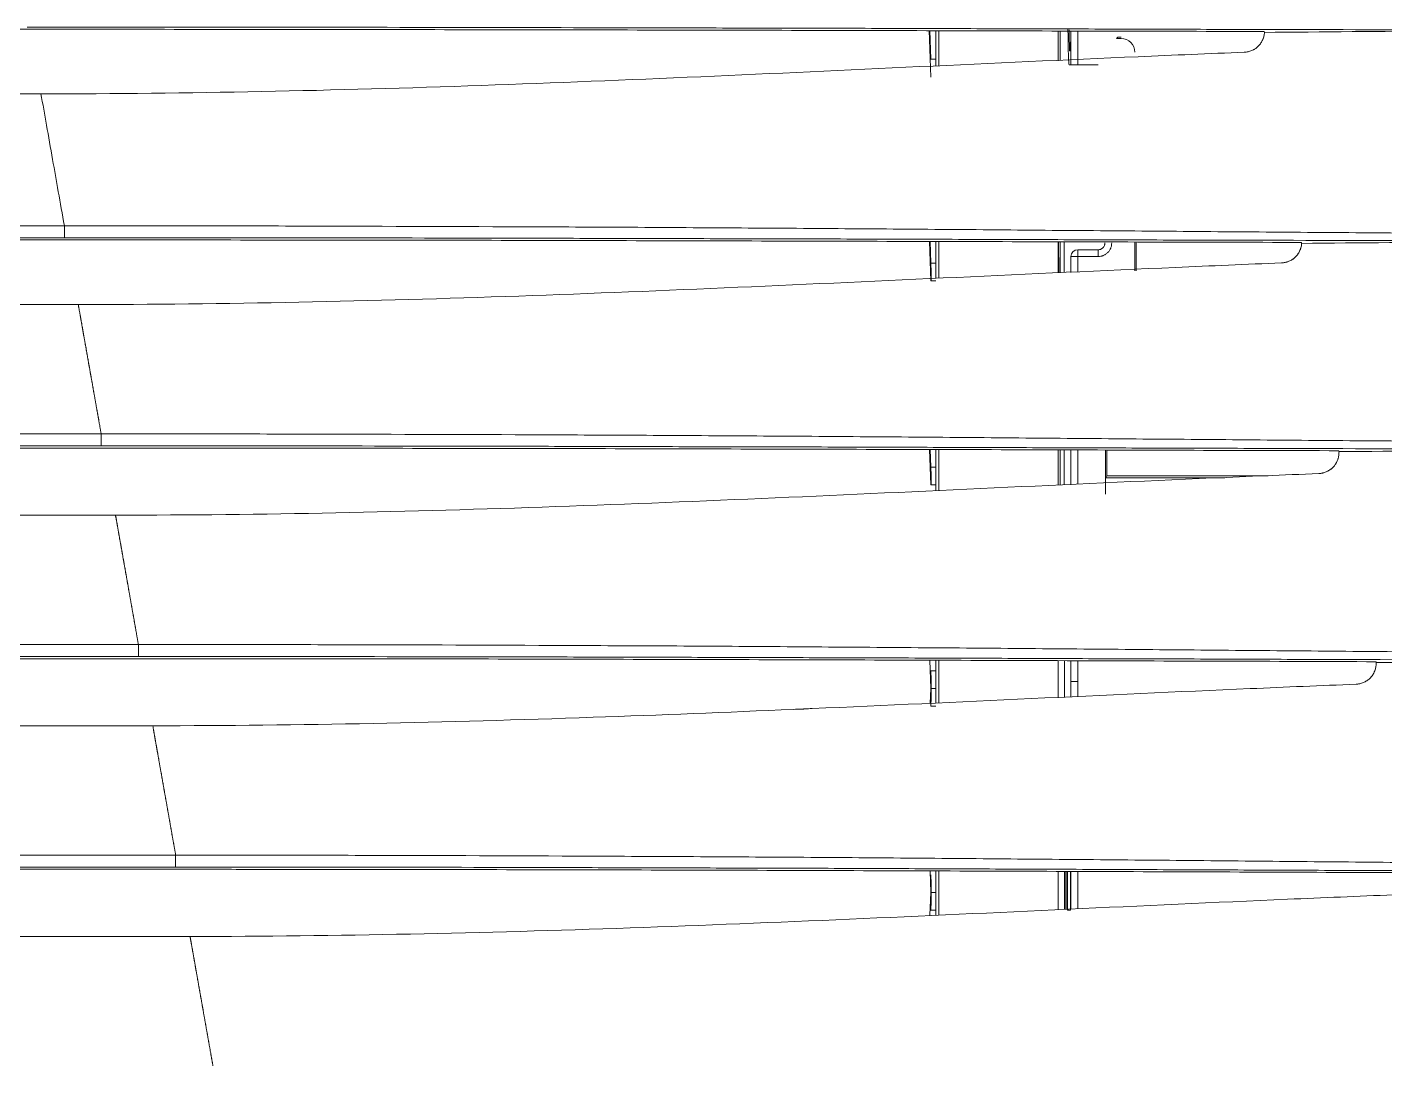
# Model space of a CAD drawing. Header units: millimetres. Extents: x 70151 to 230897, y 35202 to 113211.
# Drawn here: x 173148.8 to 173249.1, y 76338.5 to 76415.3 of the extents above; entities that cross this region are included whole.
import ezdxf

# ---------------------------------------------------------------- set-up
doc = ezdxf.new("R2010")
doc.units = ezdxf.units.MM
doc.header["$LTSCALE"] = 50
doc.layers.add('2-con', color=2, linetype='Continuous')
doc.layers.add('mark-B', color=2, linetype='Continuous', lineweight=20)

# ---------------------------------------------------------------- blocks, each defined once
blk = doc.blocks.new('무풍1way 일반')
at = {"layer": 'mark-B'}
for p, q in [((-366.45, -130.38), (-234.95, -130.38)), ((-432.03, -132.41), (-432.03, -135.18)), ((-432.03, -132.41), (-432.03, -135.18)), ((-431.52, -135.18), (-431.52, -132.39)), ((-431.52, -135.18), (-431.52, -132.39)), ((-431.27, -132.31), (-431.49, -132.31)), ((-431.49, -132.31), (-431.49, -135.18)), ((-431.27, -132.31), (-431.49, -132.31)), ((-431.49, -132.31), (-431.49, -135.18)), ((-431.27, -135.18), (-431.27, -132.31)), ((-431.27, -135.18), (-431.27, -132.31)), ((-431.25, -132.38), (-431.25, -135.18)), ((-431.25, -132.38), (-431.25, -135.18)), ((-431.16, -135.19), (-431.16, -132.37)), ((-431.16, -135.19), (-431.16, -132.37)), ((-431.05, -135.19), (-431.05, -132.37)), ((-431.05, -135.19), (-431.05, -132.37)), ((-430.59, -132.35), (-430.59, -135.19)), ((-421.77, -135.22), (-421.77, -131.97)), ((-421.55, -135.22), (-421.55, -131.96)), ((-421.55, -132.33), (-421.18, -132.33)), ((-421.17, -133.63), (-421.11, -131.94)), ((-421.55, -133.63), (-421.19, -133.63)), ((-421.12, -135.22), (-421.17, -133.63)), ((-235.05, -135.34), (-365.57, -135.34)), ((-365.38, -135.5), (365.38, -135.5)), ((365.38, -136.39), (-365.38, -136.39)), ((-363.69, -145.95), (-234.95, -145.95)), ((-421.55, -147.39), (-421.18, -147.39)), ((-432.03, -149.22), (-432.03, -148.1)), ((-432.03, -149.22), (-432.03, -148.1)), ((-431.52, -148.07), (-431.52, -149.22)), ((-431.52, -148.07), (-431.52, -149.22)), ((-431.05, -150.76), (-431.05, -148.05)), ((-431.05, -150.76), (-431.05, -148.05)), ((-430.59, -148.03), (-430.59, -150.76)), ((-421.77, -150.79), (-421.77, -147.64)), ((-421.55, -150.79), (-421.55, -147.63)), ((-421.17, -148.7), (-421.13, -147.61)), ((-431.52, -149.22), (-432.03, -149.22)), ((-432.03, -149.22), (-432.03, -150.75)), ((-431.52, -149.22), (-432.03, -149.22)), ((-432.03, -149.22), (-432.03, -150.75)), ((-431.52, -150.76), (-431.52, -149.22)), ((-431.52, -150.76), (-431.52, -149.22)), ((-421.55, -148.7), (-421.19, -148.7)), ((-421.1, -150.79), (-421.17, -148.7)), ((-421.55, -150), (-421.18, -150)), ((-235.05, -150.9), (-362.82, -150.9)), ((-362.63, -151.07), (362.63, -151.07)), ((362.63, -151.95), (-362.63, -151.95)), ((-360.94, -161.51), (-234.95, -161.51)), ((-434.09, -166.32), (-434.09, -163.07)), ((-434.09, -166.32), (-434.09, -163.07)), ((-421.77, -166.35), (-421.77, -163.33)), ((-421.55, -166.36), (-421.55, -163.32)), ((-434.18, -164.42), (-446.11, -164.42)), ((-434.18, -164.42), (-446.11, -164.42)), ((-437.57, -164.27), (-442.9, -164.27)), ((-437.57, -164.27), (-442.9, -164.27)), ((-434.11, -164.27), (-437.57, -164.27)), ((-434.11, -164.27), (-437.57, -164.27)), ((-434.18, -164.42), (-434.11, -164.27)), ((-434.18, -164.42), (-434.11, -164.27)), ((-434.18, -164.42), (-434.18, -166.32)), ((-434.18, -164.42), (-434.18, -166.32)), ((-432.03, -163.79), (-432.03, -166.33)), ((-432.03, -163.79), (-432.03, -166.33)), ((-431.52, -166.33), (-431.52, -163.76)), ((-431.52, -166.33), (-431.52, -163.76)), ((-431.02, -163.74), (-431.02, -166.33)), ((-431.02, -163.74), (-431.02, -166.33)), ((-430.74, -163.73), (-430.74, -166.33)), ((-430.74, -163.73), (-430.74, -166.33)), ((-430.59, -163.72), (-430.59, -166.33)), ((-421.55, -163.76), (-421.19, -163.76)), ((-421.09, -166.36), (-421.17, -163.76)), ((-421.55, -165.06), (-421.18, -165.06)), ((-421.14, -166.36), (-421.18, -165.06)), ((-235.05, -166.47), (-360.07, -166.47)), ((-359.88, -166.63), (359.88, -166.63)), ((359.88, -167.52), (-359.88, -167.52)), ((-358.19, -177.07), (-234.95, -177.07)), ((-432.03, -179.47), (-432.03, -180.62)), ((-432.03, -179.47), (-432.03, -180.62)), ((-431.52, -180.62), (-431.52, -179.45)), ((-431.52, -180.62), (-431.52, -179.45)), ((-431.02, -179.43), (-431.02, -181.71)), ((-431.02, -179.43), (-431.02, -181.71)), ((-430.74, -179.41), (-430.74, -181.71)), ((-430.74, -179.41), (-430.74, -181.71)), ((-430.6, -181.71), (-430.64, -179.41)), ((-430.6, -181.71), (-430.64, -179.41)), ((-430.59, -179.41), (-430.59, -181.71)), ((-421.77, -181.73), (-421.77, -179.01)), ((-421.55, -178.82), (-421.19, -178.82)), ((-421.55, -181.73), (-421.55, -179)), ((-421.08, -181.73), (-421.17, -178.82)), ((-436.34, -179.56), (-436.34, -181.69)), ((-436.34, -179.56), (-436.34, -181.69)), ((-436.25, -179.56), (-436.25, -181.69)), ((-436.25, -179.56), (-436.25, -181.69)), ((-421.55, -180.12), (-421.18, -180.12)), ((-421.13, -181.73), (-421.18, -180.12)), ((-432.03, -180.62), (-433.54, -180.62)), ((-432.03, -180.62), (-433.54, -180.62)), ((-433.54, -181.11), (-432.03, -181.11)), ((-433.54, -181.11), (-432.03, -181.11)), ((-431.52, -180.62), (-432.03, -180.62)), ((-431.52, -180.62), (-432.03, -180.62)), ((-235.05, -181.84), (-357.34, -181.84)), ((-357.16, -182.01), (357.16, -182.01)), ((357.16, -182.89), (-357.16, -182.89)), ((-355.43, -192.64), (-234.95, -192.64)), ((-421.06, -197.31), (-421.17, -193.88)), ((-433.54, -194.78), (-432.03, -194.78)), ((-433.54, -194.78), (-432.03, -194.78)), ((-431.52, -194.78), (-432.03, -194.78)), ((-432.03, -194.78), (-432.03, -197.28)), ((-431.52, -194.78), (-432.03, -194.78)), ((-432.03, -194.78), (-432.03, -197.28)), ((-431.52, -194.78), (-431.39, -194.78)), ((-431.52, -197.28), (-431.52, -194.78)), ((-431.52, -194.78), (-431.39, -194.78)), ((-431.52, -196.89), (-431.52, -194.78)), ((-430.74, -195.1), (-430.74, -197.28)), ((-430.74, -195.1), (-430.74, -197.28)), ((-430.59, -195.09), (-430.59, -197.28)), ((-421.77, -197.3), (-421.77, -194.7)), ((-421.55, -197.31), (-421.55, -194.69)), ((-421.55, -195.19), (-421.18, -195.19)), ((-421.11, -197.31), (-421.18, -195.19)), ((-431.44, -195.81), (-431.48, -195.81)), ((-431.44, -195.81), (-431.48, -195.81)), ((-434.9, -196.73), (-435.24, -196.73)), ((-434.9, -196.73), (-435.24, -196.73)), ((-435.24, -196.83), (-434.99, -196.83)), ((-435.24, -196.83), (-434.99, -196.83)), ((-434.99, -196.83), (-434.9, -196.73)), ((-434.99, -196.83), (-434.9, -196.73)), ((-235.05, -197.41), (-354.59, -197.41))]:
    blk.add_line(p, q, dxfattribs=at)
for centre, major_axis, ratio, start_param, end_param in [((-421.17, -133.63), (0, -1.51), 0.017455, 3.665191, 4.712389), ((-421.17, -133.63), (0, -1.51), 0.017455, 4.712389, 5.759587), ((-421.17, -148.7), (0, -1.51), 0.017455, 3.665191, 4.712389), ((-421.17, -148.7), (0, -1.51), 0.017455, 4.712389, 5.759587), ((-421.17, -163.76), (0, -1.51), 0.017455, 4.712389, 5.759587), ((-421.17, -178.82), (0, -1.51), 0.017455, 4.712389, 5.759587), ((-433.54, -180.62), (0, -0.502), 0.000394, 4.712389, 6.153043), ((-433.54, -180.62), (0, -0.502), 0.000394, 4.712389, 6.153043), ((-432.03, -180.62), (-0.498, -0.066), 0.991395, 1.439291, 3.007874), ((-432.03, -180.62), (0, -0.502), 0.000394, 4.712389, 6.153043), ((-432.03, -180.62), (-0.498, -0.066), 0.991395, 1.439291, 3.007874), ((-432.03, -180.62), (0, -0.502), 0.000394, 4.712389, 6.153043), ((-431.39, -200.12), (0, -5.33), 0.017455, 2.094397, 3.141593), ((-431.39, -200.12), (0, -5.33), 0.017455, 2.094397, 3.141593), ((-431.94, -195.81), (0, 0.502), 0.999848, 4.513439, 4.712389), ((-431.94, -195.81), (0, 0.502), 0.999848, 4.512039, 4.712389)]:
    blk.add_ellipse(centre, major_axis=major_axis, ratio=ratio, start_param=start_param, end_param=end_param, dxfattribs=at)
for points, knots in [([(-368.14, -120.82), (-368.13, -120.85), (-368.12, -120.92), (-368.1, -121.01), (-368.09, -121.1), (-368.07, -121.19), (-368.06, -121.28), (-368.04, -121.37), (-368.02, -121.46), (-368.01, -121.55), (-367.99, -121.64), (-367.98, -121.73), (-367.96, -121.82), (-367.94, -121.91), (-367.93, -122), (-367.91, -122.09), (-367.9, -122.18), (-367.88, -122.27), (-367.86, -122.36), (-367.85, -122.45), (-367.83, -122.54), (-367.82, -122.62), (-367.8, -122.71), (-367.79, -122.8), (-367.77, -122.89), (-367.76, -122.97), (-367.74, -123.06), (-367.73, -123.15), (-367.71, -123.24), (-367.69, -123.32), (-367.68, -123.41), (-367.66, -123.49), (-367.65, -123.58), (-367.63, -123.67), (-367.62, -123.75), (-367.6, -123.84), (-367.59, -123.92), (-367.57, -124.01), (-367.56, -124.09), (-367.54, -124.18), (-367.53, -124.26), (-367.51, -124.35), (-367.5, -124.43), (-367.48, -124.51), (-367.47, -124.6), (-367.45, -124.68), (-367.44, -124.76), (-367.42, -124.85), (-367.41, -124.93), (-367.4, -125.01), (-367.38, -125.1), (-367.37, -125.18), (-367.35, -125.26), (-367.34, -125.34), (-367.32, -125.42), (-367.31, -125.5), (-367.29, -125.59), (-367.28, -125.67), (-367.27, -125.75), (-367.25, -125.83), (-367.24, -125.91), (-367.22, -125.99), (-367.21, -126.07), (-367.19, -126.15), (-367.18, -126.23), (-367.17, -126.31), (-367.15, -126.39), (-367.14, -126.47), (-367.12, -126.55), (-367.11, -126.62), (-367.1, -126.7), (-367.08, -126.78), (-367.07, -126.86), (-367.05, -126.94), (-367.04, -127.02), (-367.03, -127.09), (-367.01, -127.17), (-367, -127.25), (-366.99, -127.32), (-366.97, -127.4), (-366.96, -127.48), (-366.95, -127.55), (-366.93, -127.63), (-366.92, -127.71), (-366.91, -127.78), (-366.89, -127.86), (-366.88, -127.93), (-366.87, -128.01), (-366.85, -128.08), (-366.84, -128.16), (-366.83, -128.23), (-366.81, -128.31), (-366.8, -128.38), (-366.79, -128.46), (-366.77, -128.53), (-366.76, -128.6), (-366.75, -128.68), (-366.73, -128.75), (-366.72, -128.82), (-366.71, -128.9), (-366.7, -128.97), (-366.68, -129.04), (-366.67, -129.11), (-366.66, -129.19), (-366.64, -129.26), (-366.63, -129.33), (-366.62, -129.4), (-366.61, -129.47), (-366.59, -129.54), (-366.58, -129.61), (-366.57, -129.69), (-366.56, -129.76), (-366.54, -129.83), (-366.53, -129.9), (-366.52, -129.97), (-366.51, -130.04), (-366.49, -130.11), (-366.48, -130.17), (-366.47, -130.24), (-366.46, -130.31), (-366.45, -130.36), (-366.45, -130.38)], [0, 0, 0, 0, 0.008436, 0.01687, 0.025302, 0.033734, 0.042163, 0.050592, 0.059019, 0.067445, 0.075869, 0.084292, 0.092714, 0.101135, 0.109554, 0.117972, 0.126389, 0.134805, 0.14322, 0.151634, 0.160046, 0.168458, 0.176868, 0.185278, 0.193686, 0.202094, 0.2105, 0.218906, 0.227311, 0.235715, 0.244118, 0.252521, 0.260922, 0.269323, 0.277723, 0.286122, 0.294521, 0.302919, 0.311316, 0.319713, 0.328109, 0.336505, 0.3449, 0.353294, 0.361688, 0.370082, 0.378475, 0.386867, 0.395259, 0.403651, 0.412043, 0.420434, 0.428825, 0.437215, 0.445606, 0.453996, 0.462386, 0.470775, 0.479165, 0.487554, 0.495943, 0.504333, 0.512722, 0.521111, 0.5295, 0.537889, 0.546278, 0.554667, 0.563056, 0.571445, 0.579835, 0.588225, 0.596614, 0.605004, 0.613394, 0.621785, 0.630176, 0.638567, 0.646958, 0.65535, 0.663742, 0.672134, 0.680527, 0.68892, 0.697314, 0.705708, 0.714103, 0.722498, 0.730894, 0.73929, 0.747687, 0.756085, 0.764483, 0.772882, 0.781282, 0.789683, 0.798084, 0.806486, 0.814888, 0.823292, 0.831696, 0.840102, 0.848508, 0.856915, 0.865323, 0.873732, 0.882142, 0.890553, 0.898965, 0.907378, 0.915793, 0.924208, 0.932624, 0.941042, 0.949461, 0.957881, 0.966302, 0.974725, 0.983148, 0.991574, 1, 1, 1, 1]), ([(-366.45, -130.38), (-371.87, -130.38), (-382.73, -130.51), (-398.97, -130.98), (-415.18, -131.64), (-431.35, -132.39), (-444.74, -133.01), (-452.74, -133.35), (-455.35, -133.45)], [0, 0, 0, 0, 0.182397, 0.364793, 0.54719, 0.729586, 0.911983, 1, 1, 1, 1]), ([(-482.85, -135.17), (-477.95, -135.18), (-473.05, -135.19), (-463.26, -135.22), (-458.37, -135.24), (-451.03, -135.26), (-448.59, -135.27), (-443.7, -135.29), (-441.25, -135.3), (-436.36, -135.32), (-431.47, -135.34), (-424.13, -135.37), (-416.79, -135.4), (-411.9, -135.42), (-407.01, -135.43), (-404.56, -135.44), (-399.66, -135.45), (-397.22, -135.46), (-389.87, -135.48), (-384.98, -135.49), (-377.63, -135.5), (-375.18, -135.5), (-370.28, -135.5), (-367.83, -135.5), (-365.38, -135.5)], [0, 0, 0, 0, 0.125, 0.125, 0.25, 0.25, 0.3125, 0.3125, 0.375, 0.375, 0.4375, 0.5, 0.5625, 0.625, 0.625, 0.6875, 0.6875, 0.75, 0.75, 0.875, 0.875, 0.9375, 0.9375, 1, 1, 1, 1]), ([(-456.81, -135.09), (-453.01, -135.1), (-449.21, -135.12), (-441.61, -135.15), (-437.81, -135.16), (-430.21, -135.19), (-426.42, -135.2), (-418.81, -135.23), (-415.01, -135.24), (-407.41, -135.27), (-403.61, -135.28), (-396.01, -135.3), (-392.2, -135.31), (-384.6, -135.32), (-380.79, -135.33), (-375.08, -135.33), (-373.18, -135.33), (-369.38, -135.34), (-367.47, -135.34), (-365.57, -135.34)], [0, 0, 0, 0, 0.125, 0.125, 0.25, 0.25, 0.375, 0.375, 0.5, 0.5, 0.625, 0.625, 0.75, 0.75, 0.875, 0.875, 0.9375, 0.9375, 1, 1, 1, 1]), ([(-365.38, -136.39), (-365.55, -136.39), (-365.72, -136.39), (-366.06, -136.39), (-366.57, -136.39), (-367.77, -136.39), (-370.15, -136.39), (-372.19, -136.38), (-376.27, -136.38), (-378.99, -136.37), (-387.15, -136.35), (-392.59, -136.33), (-400.75, -136.29), (-403.47, -136.28), (-408.91, -136.24), (-411.62, -136.23), (-417.06, -136.19), (-419.78, -136.17), (-425.21, -136.12), (-427.93, -136.1), (-433.37, -136.05), (-436.08, -136.03), (-441.52, -135.98), (-444.23, -135.95), (-449.67, -135.9), (-452.39, -135.88), (-457.82, -135.83), (-460.54, -135.81), (-468.69, -135.75), (-474.13, -135.71), (-482.29, -135.67), (-485.01, -135.66), (-490.45, -135.65), (-493.17, -135.64), (-495.89, -135.64)], [0, 0, 0, 0, 0.003906, 0.003906, 0.007813, 0.015625, 0.03125, 0.0625, 0.0625, 0.125, 0.125, 0.25, 0.25, 0.3125, 0.3125, 0.375, 0.375, 0.4375, 0.4375, 0.5, 0.5, 0.5625, 0.5625, 0.625, 0.625, 0.6875, 0.6875, 0.75, 0.75, 0.875, 0.875, 0.9375, 0.9375, 1, 1, 1, 1]), ([(-365.38, -135.5), (-365.38, -135.51), (-365.38, -135.52), (-365.38, -135.55), (-365.38, -135.58), (-365.38, -135.64), (-365.38, -135.67), (-365.38, -135.76), (-365.38, -135.8), (-365.38, -135.9), (-365.38, -135.94), (-365.38, -136.04), (-365.38, -136.09), (-365.38, -136.19), (-365.38, -136.23), (-365.38, -136.32), (-365.38, -136.36), (-365.38, -136.39)], [0, 0, 0, 0, 0.125, 0.125, 0.25, 0.25, 0.375, 0.375, 0.5, 0.5, 0.625, 0.625, 0.75, 0.75, 0.875, 0.875, 1, 1, 1, 1]), ([(-365.38, -136.39), (-365.38, -136.42), (-365.37, -136.48), (-365.35, -136.57), (-365.34, -136.66), (-365.32, -136.75), (-365.3, -136.84), (-365.29, -136.94), (-365.27, -137.03), (-365.25, -137.12), (-365.24, -137.21), (-365.22, -137.3), (-365.21, -137.39), (-365.19, -137.48), (-365.18, -137.57), (-365.16, -137.66), (-365.14, -137.74), (-365.13, -137.83), (-365.11, -137.92), (-365.1, -138.01), (-365.08, -138.1), (-365.07, -138.19), (-365.05, -138.28), (-365.03, -138.36), (-365.02, -138.45), (-365, -138.54), (-364.99, -138.63), (-364.97, -138.71), (-364.96, -138.8), (-364.94, -138.89), (-364.93, -138.97), (-364.91, -139.06), (-364.9, -139.14), (-364.88, -139.23), (-364.87, -139.32), (-364.85, -139.4), (-364.84, -139.49), (-364.82, -139.57), (-364.81, -139.66), (-364.79, -139.74), (-364.78, -139.83), (-364.76, -139.91), (-364.75, -139.99), (-364.73, -140.08), (-364.72, -140.16), (-364.7, -140.24), (-364.69, -140.33), (-364.67, -140.41), (-364.66, -140.49), (-364.64, -140.58), (-364.63, -140.66), (-364.61, -140.74), (-364.6, -140.82), (-364.58, -140.91), (-364.57, -140.99), (-364.56, -141.07), (-364.54, -141.15), (-364.53, -141.23), (-364.51, -141.31), (-364.5, -141.39), (-364.48, -141.47), (-364.47, -141.55), (-364.46, -141.63), (-364.44, -141.71), (-364.43, -141.79), (-364.41, -141.87), (-364.4, -141.95), (-364.39, -142.03), (-364.37, -142.11), (-364.36, -142.19), (-364.34, -142.27), (-364.33, -142.35), (-364.32, -142.42), (-364.3, -142.5), (-364.29, -142.58), (-364.27, -142.66), (-364.26, -142.73), (-364.25, -142.81), (-364.23, -142.89), (-364.22, -142.97), (-364.21, -143.04), (-364.19, -143.12), (-364.18, -143.19), (-364.17, -143.27), (-364.15, -143.35), (-364.14, -143.42), (-364.13, -143.5), (-364.11, -143.57), (-364.1, -143.65), (-364.09, -143.72), (-364.07, -143.8), (-364.06, -143.87), (-364.05, -143.95), (-364.03, -144.02), (-364.02, -144.09), (-364.01, -144.17), (-363.99, -144.24), (-363.98, -144.31), (-363.97, -144.39), (-363.96, -144.46), (-363.94, -144.53), (-363.93, -144.61), (-363.92, -144.68), (-363.9, -144.75), (-363.89, -144.82), (-363.88, -144.89), (-363.87, -144.96), (-363.85, -145.04), (-363.84, -145.11), (-363.83, -145.18), (-363.82, -145.25), (-363.8, -145.32), (-363.79, -145.39), (-363.78, -145.46), (-363.77, -145.53), (-363.75, -145.6), (-363.74, -145.67), (-363.73, -145.74), (-363.72, -145.81), (-363.71, -145.88), (-363.7, -145.92), (-363.69, -145.95)], [0, 0, 0, 0, 0.008436, 0.01687, 0.025302, 0.033734, 0.042163, 0.050592, 0.059019, 0.067445, 0.075869, 0.084292, 0.092714, 0.101135, 0.109554, 0.117972, 0.126389, 0.134805, 0.14322, 0.151634, 0.160046, 0.168458, 0.176868, 0.185278, 0.193686, 0.202094, 0.2105, 0.218906, 0.227311, 0.235715, 0.244118, 0.252521, 0.260922, 0.269323, 0.277723, 0.286122, 0.294521, 0.302919, 0.311316, 0.319713, 0.328109, 0.336505, 0.3449, 0.353294, 0.361688, 0.370082, 0.378475, 0.386867, 0.395259, 0.403651, 0.412043, 0.420434, 0.428825, 0.437215, 0.445606, 0.453996, 0.462386, 0.470775, 0.479165, 0.487554, 0.495943, 0.504333, 0.512722, 0.521111, 0.5295, 0.537889, 0.546278, 0.554667, 0.563056, 0.571445, 0.579835, 0.588225, 0.596614, 0.605004, 0.613394, 0.621785, 0.630176, 0.638567, 0.646958, 0.65535, 0.663742, 0.672134, 0.680527, 0.68892, 0.697314, 0.705708, 0.714103, 0.722498, 0.730894, 0.73929, 0.747687, 0.756085, 0.764483, 0.772882, 0.781282, 0.789683, 0.798084, 0.806486, 0.814888, 0.823292, 0.831696, 0.840102, 0.848508, 0.856915, 0.865323, 0.873732, 0.882142, 0.890553, 0.898965, 0.907378, 0.915793, 0.924208, 0.932624, 0.941042, 0.949461, 0.957881, 0.966302, 0.974725, 0.983148, 0.991574, 1, 1, 1, 1]), ([(-411.05, -147.16), (-406.11, -146.94), (-395.77, -146.53), (-379.98, -146.07), (-369.12, -145.95), (-363.69, -145.95)], [0, 0, 0, 0, 0.314002, 0.657001, 1, 1, 1, 1]), ([(-411.84, -147.19), (-412.03, -147.2), (-417.62, -147.44), (-428.6, -147.95), (-441.98, -148.58), (-449.99, -148.91), (-452.6, -149.02)], [0, 0, 0, 0, 0.014366, 0.411337, 0.808308, 1, 1, 1, 1]), ([(-411.53, -147.18), (-411.56, -147.18), (-411.6, -147.18), (-411.68, -147.18), (-411.72, -147.18), (-411.76, -147.18)], [0, 0, 0, 0, 0.5, 0.5, 1, 1, 1, 1]), ([(-454.07, -150.41), (-454.06, -150.32), (-454.05, -150.23), (-454.01, -150.1), (-454, -150.06), (-453.97, -149.99), (-453.97, -149.97), (-453.95, -149.93), (-453.94, -149.91), (-453.89, -149.8), (-453.84, -149.72), (-453.76, -149.61), (-453.73, -149.58), (-453.68, -149.52), (-453.67, -149.51), (-453.64, -149.47), (-453.62, -149.46), (-453.54, -149.38), (-453.46, -149.32), (-453.36, -149.26), (-453.35, -149.24), (-453.3, -149.22), (-453.28, -149.21), (-453.22, -149.18), (-453.18, -149.16), (-453.05, -149.1), (-452.96, -149.07), (-452.85, -149.05), (-452.83, -149.05), (-452.78, -149.04), (-452.76, -149.03), (-452.69, -149.02), (-452.64, -149.02), (-452.6, -149.02)], [0, 0, 0, 0, 0.125, 0.125, 0.1875, 0.1875, 0.21875, 0.21875, 0.25, 0.25, 0.375, 0.375, 0.4375, 0.4375, 0.46875, 0.46875, 0.5, 0.5, 0.625, 0.625, 0.65625, 0.65625, 0.6875, 0.6875, 0.75, 0.75, 0.875, 0.875, 0.90625, 0.90625, 0.9375, 0.9375, 1, 1, 1, 1]), ([(-362.63, -151.95), (-362.8, -151.95), (-362.97, -151.95), (-363.31, -151.95), (-363.82, -151.95), (-365.01, -151.95), (-367.39, -151.95), (-369.43, -151.95), (-373.51, -151.94), (-376.23, -151.94), (-384.39, -151.92), (-389.83, -151.9), (-397.99, -151.86), (-400.71, -151.85), (-406.15, -151.82), (-408.87, -151.8), (-414.3, -151.76), (-417.02, -151.74), (-422.45, -151.7), (-425.17, -151.68), (-430.61, -151.63), (-433.32, -151.61), (-438.76, -151.56), (-441.48, -151.54), (-446.91, -151.49), (-449.63, -151.47), (-455.06, -151.42), (-457.78, -151.4), (-465.93, -151.34), (-471.37, -151.31), (-479.53, -151.27), (-482.25, -151.26), (-487.69, -151.25), (-490.41, -151.24), (-493.13, -151.24)], [0, 0, 0, 0, 0.003906, 0.003906, 0.007813, 0.015625, 0.03125, 0.0625, 0.0625, 0.125, 0.125, 0.25, 0.25, 0.3125, 0.3125, 0.375, 0.375, 0.4375, 0.4375, 0.5, 0.5, 0.5625, 0.5625, 0.625, 0.625, 0.6875, 0.6875, 0.75, 0.75, 0.875, 0.875, 0.9375, 0.9375, 1, 1, 1, 1]), ([(-480.08, -150.77), (-477.91, -150.76), (-475.74, -150.75), (-471.41, -150.73), (-469.24, -150.72), (-462.74, -150.68), (-458.41, -150.65), (-454.09, -150.61)], [0, 0, 0, 0, 0.25, 0.25, 0.5, 0.5, 1, 1, 1, 1]), ([(-480.08, -150.77), (-475.19, -150.77), (-470.29, -150.78), (-460.5, -150.81), (-455.61, -150.83), (-448.27, -150.85), (-445.83, -150.86), (-440.94, -150.88), (-438.49, -150.89), (-433.6, -150.9), (-428.71, -150.92), (-421.37, -150.95), (-414.03, -150.97), (-409.14, -150.99), (-404.25, -151), (-401.8, -151.01), (-396.91, -151.02), (-394.46, -151.03), (-387.12, -151.04), (-382.22, -151.05), (-374.88, -151.06), (-372.43, -151.06), (-367.53, -151.07), (-365.08, -151.07), (-362.63, -151.07)], [0, 0, 0, 0, 0.125, 0.125, 0.25, 0.25, 0.3125, 0.3125, 0.375, 0.375, 0.4375, 0.5, 0.5625, 0.625, 0.625, 0.6875, 0.6875, 0.75, 0.75, 0.875, 0.875, 0.9375, 0.9375, 1, 1, 1, 1]), ([(-454.07, -150.68), (-450.26, -150.69), (-446.46, -150.71), (-438.86, -150.73), (-435.06, -150.74), (-427.46, -150.77), (-423.66, -150.78), (-416.06, -150.81), (-412.26, -150.82), (-404.66, -150.84), (-400.85, -150.85), (-393.25, -150.87), (-389.45, -150.88), (-381.84, -150.89), (-378.04, -150.89), (-370.43, -150.9), (-366.62, -150.9), (-362.82, -150.9)], [0, 0, 0, 0, 0.125, 0.125, 0.25, 0.25, 0.375, 0.375, 0.5, 0.5, 0.625, 0.625, 0.75, 0.75, 0.875, 0.875, 1, 1, 1, 1]), ([(-362.63, -151.95), (-362.63, -151.92), (-362.63, -151.88), (-362.63, -151.8), (-362.63, -151.75), (-362.63, -151.66), (-362.63, -151.61), (-362.63, -151.51), (-362.63, -151.46), (-362.63, -151.36), (-362.63, -151.32), (-362.63, -151.24), (-362.63, -151.2), (-362.63, -151.14), (-362.63, -151.12), (-362.63, -151.08), (-362.63, -151.07), (-362.63, -151.07)], [0, 0, 0, 0, 0.125, 0.125, 0.25, 0.25, 0.375, 0.375, 0.5, 0.5, 0.625, 0.625, 0.75, 0.75, 0.875, 0.875, 1, 1, 1, 1]), ([(-362.63, -151.95), (-362.63, -151.98), (-362.61, -152.04), (-362.6, -152.13), (-362.58, -152.23), (-362.57, -152.32), (-362.55, -152.41), (-362.53, -152.5), (-362.52, -152.59), (-362.5, -152.68), (-362.49, -152.77), (-362.47, -152.86), (-362.45, -152.95), (-362.44, -153.04), (-362.42, -153.13), (-362.41, -153.22), (-362.39, -153.31), (-362.38, -153.4), (-362.36, -153.49), (-362.34, -153.58), (-362.33, -153.66), (-362.31, -153.75), (-362.3, -153.84), (-362.28, -153.93), (-362.27, -154.02), (-362.25, -154.1), (-362.24, -154.19), (-362.22, -154.28), (-362.2, -154.36), (-362.19, -154.45), (-362.17, -154.54), (-362.16, -154.62), (-362.14, -154.71), (-362.13, -154.79), (-362.11, -154.88), (-362.1, -154.97), (-362.08, -155.05), (-362.07, -155.14), (-362.05, -155.22), (-362.04, -155.31), (-362.02, -155.39), (-362.01, -155.47), (-361.99, -155.56), (-361.98, -155.64), (-361.96, -155.73), (-361.95, -155.81), (-361.93, -155.89), (-361.92, -155.98), (-361.9, -156.06), (-361.89, -156.14), (-361.88, -156.22), (-361.86, -156.31), (-361.85, -156.39), (-361.83, -156.47), (-361.82, -156.55), (-361.8, -156.63), (-361.79, -156.71), (-361.77, -156.79), (-361.76, -156.88), (-361.75, -156.96), (-361.73, -157.04), (-361.72, -157.12), (-361.7, -157.2), (-361.69, -157.28), (-361.67, -157.36), (-361.66, -157.44), (-361.65, -157.52), (-361.63, -157.6), (-361.62, -157.67), (-361.6, -157.75), (-361.59, -157.83), (-361.58, -157.91), (-361.56, -157.99), (-361.55, -158.07), (-361.54, -158.14), (-361.52, -158.22), (-361.51, -158.3), (-361.49, -158.38), (-361.48, -158.45), (-361.47, -158.53), (-361.45, -158.61), (-361.44, -158.68), (-361.43, -158.76), (-361.41, -158.83), (-361.4, -158.91), (-361.39, -158.99), (-361.37, -159.06), (-361.36, -159.14), (-361.35, -159.21), (-361.33, -159.29), (-361.32, -159.36), (-361.31, -159.44), (-361.29, -159.51), (-361.28, -159.58), (-361.27, -159.66), (-361.25, -159.73), (-361.24, -159.81), (-361.23, -159.88), (-361.22, -159.95), (-361.2, -160.02), (-361.19, -160.1), (-361.18, -160.17), (-361.16, -160.24), (-361.15, -160.31), (-361.14, -160.39), (-361.13, -160.46), (-361.11, -160.53), (-361.1, -160.6), (-361.09, -160.67), (-361.08, -160.74), (-361.06, -160.81), (-361.05, -160.88), (-361.04, -160.95), (-361.03, -161.02), (-361.01, -161.09), (-361, -161.16), (-360.99, -161.23), (-360.98, -161.3), (-360.96, -161.37), (-360.95, -161.44), (-360.94, -161.49), (-360.94, -161.51)], [0, 0, 0, 0, 0.008436, 0.01687, 0.025302, 0.033734, 0.042163, 0.050592, 0.059019, 0.067445, 0.075869, 0.084292, 0.092714, 0.101135, 0.109554, 0.117972, 0.126389, 0.134805, 0.14322, 0.151634, 0.160046, 0.168458, 0.176868, 0.185278, 0.193686, 0.202094, 0.2105, 0.218906, 0.227311, 0.235715, 0.244118, 0.252521, 0.260922, 0.269323, 0.277723, 0.286122, 0.294521, 0.302919, 0.311316, 0.319713, 0.328109, 0.336505, 0.3449, 0.353294, 0.361688, 0.370082, 0.378475, 0.386867, 0.395259, 0.403651, 0.412043, 0.420434, 0.428825, 0.437215, 0.445606, 0.453996, 0.462386, 0.470775, 0.479165, 0.487554, 0.495943, 0.504333, 0.512722, 0.521111, 0.5295, 0.537889, 0.546278, 0.554667, 0.563056, 0.571445, 0.579835, 0.588225, 0.596614, 0.605004, 0.613394, 0.621785, 0.630176, 0.638567, 0.646958, 0.65535, 0.663742, 0.672134, 0.680527, 0.68892, 0.697314, 0.705708, 0.714103, 0.722498, 0.730894, 0.73929, 0.747687, 0.756085, 0.764483, 0.772882, 0.781282, 0.789683, 0.798084, 0.806486, 0.814888, 0.823292, 0.831696, 0.840102, 0.848508, 0.856915, 0.865323, 0.873732, 0.882142, 0.890553, 0.898965, 0.907378, 0.915793, 0.924208, 0.932624, 0.941042, 0.949461, 0.957881, 0.966302, 0.974725, 0.983148, 0.991574, 1, 1, 1, 1]), ([(-360.94, -161.51), (-366.37, -161.51), (-377.23, -161.63), (-393.48, -162.11), (-409.68, -162.77), (-425.85, -163.52), (-439.23, -164.14), (-447.23, -164.48), (-449.84, -164.58)], [0, 0, 0, 0, 0.182374, 0.364749, 0.547123, 0.729498, 0.911872, 1, 1, 1, 1]), ([(-451.32, -165.98), (-451.31, -165.89), (-451.3, -165.8), (-451.27, -165.69), (-451.26, -165.66), (-451.25, -165.62), (-451.24, -165.6), (-451.21, -165.53), (-451.18, -165.45), (-451.12, -165.35), (-451.09, -165.29), (-451.06, -165.25), (-451.05, -165.23), (-450.98, -165.14), (-450.92, -165.07), (-450.82, -164.97), (-450.76, -164.93), (-450.71, -164.89), (-450.67, -164.86), (-450.65, -164.85), (-450.55, -164.78), (-450.47, -164.74), (-450.34, -164.69), (-450.3, -164.67), (-450.23, -164.65), (-450.21, -164.64), (-450.16, -164.63), (-450.14, -164.62), (-450.03, -164.6), (-449.94, -164.59), (-449.84, -164.58)], [0, 0, 0, 0, 0.125, 0.125, 0.15625, 0.15625, 0.1875, 0.1875, 0.25, 0.3125, 0.34375, 0.34375, 0.375, 0.375, 0.5, 0.5, 0.5625, 0.59375, 0.59375, 0.625, 0.625, 0.75, 0.75, 0.8125, 0.8125, 0.84375, 0.84375, 0.875, 0.875, 1, 1, 1, 1]), ([(-451.34, -166.2), (-455.66, -166.24), (-459.98, -166.27), (-466.48, -166.31), (-468.65, -166.33), (-472.98, -166.35), (-475.15, -166.36), (-477.32, -166.36)], [0, 0, 0, 0, 0.5, 0.5, 0.75, 0.75, 1, 1, 1, 1]), ([(-477.32, -166.36), (-472.43, -166.37), (-467.53, -166.38), (-457.75, -166.4), (-452.85, -166.42), (-445.52, -166.44), (-443.07, -166.45), (-438.18, -166.46), (-435.73, -166.47), (-430.84, -166.49), (-425.95, -166.5), (-418.61, -166.53), (-411.27, -166.55), (-406.38, -166.56), (-401.49, -166.57), (-399.04, -166.58), (-394.15, -166.59), (-391.7, -166.6), (-384.36, -166.61), (-379.46, -166.62), (-372.12, -166.63), (-369.67, -166.63), (-364.78, -166.63), (-362.33, -166.63), (-359.88, -166.63)], [0, 0, 0, 0, 0.125, 0.125, 0.25, 0.25, 0.3125, 0.3125, 0.375, 0.375, 0.4375, 0.5, 0.5625, 0.625, 0.625, 0.6875, 0.6875, 0.75, 0.75, 0.875, 0.875, 0.9375, 0.9375, 1, 1, 1, 1]), ([(-451.32, -166.27), (-447.51, -166.28), (-443.71, -166.29), (-436.11, -166.31), (-432.31, -166.33), (-424.71, -166.35), (-420.91, -166.36), (-413.31, -166.38), (-409.51, -166.39), (-401.9, -166.41), (-398.1, -166.42), (-390.5, -166.44), (-386.69, -166.44), (-379.09, -166.45), (-375.28, -166.46), (-367.67, -166.46), (-363.87, -166.47), (-360.07, -166.47)], [0, 0, 0, 0, 0.125, 0.125, 0.25, 0.25, 0.375, 0.375, 0.5, 0.5, 0.625, 0.625, 0.75, 0.75, 0.875, 0.875, 1, 1, 1, 1]), ([(-359.88, -167.52), (-360.05, -167.52), (-360.22, -167.52), (-360.56, -167.52), (-361.07, -167.52), (-362.26, -167.52), (-364.64, -167.51), (-366.68, -167.51), (-370.76, -167.51), (-373.48, -167.5), (-381.64, -167.48), (-387.08, -167.47), (-395.23, -167.43), (-397.95, -167.42), (-403.39, -167.39), (-406.11, -167.37), (-411.54, -167.34), (-414.26, -167.32), (-419.7, -167.28), (-422.41, -167.26), (-427.85, -167.21), (-430.57, -167.19), (-436, -167.14), (-438.72, -167.12), (-444.15, -167.08), (-446.87, -167.05), (-452.31, -167.01), (-455.02, -166.99), (-463.18, -166.93), (-468.61, -166.9), (-476.77, -166.87), (-479.49, -166.86), (-484.93, -166.84), (-487.65, -166.84), (-490.37, -166.84)], [0, 0, 0, 0, 0.003906, 0.003906, 0.007813, 0.015625, 0.03125, 0.0625, 0.0625, 0.125, 0.125, 0.25, 0.25, 0.3125, 0.3125, 0.375, 0.375, 0.4375, 0.4375, 0.5, 0.5, 0.5625, 0.5625, 0.625, 0.625, 0.6875, 0.6875, 0.75, 0.75, 0.875, 0.875, 0.9375, 0.9375, 1, 1, 1, 1]), ([(-359.88, -166.63), (-359.88, -166.63), (-359.88, -166.65), (-359.88, -166.68), (-359.88, -166.71), (-359.88, -166.77), (-359.88, -166.8), (-359.88, -166.88), (-359.88, -166.93), (-359.88, -167.02), (-359.88, -167.07), (-359.88, -167.17), (-359.88, -167.22), (-359.88, -167.32), (-359.88, -167.36), (-359.88, -167.45), (-359.88, -167.48), (-359.88, -167.52)], [0, 0, 0, 0, 0.125, 0.125, 0.25, 0.25, 0.375, 0.375, 0.5, 0.5, 0.625, 0.625, 0.75, 0.75, 0.875, 0.875, 1, 1, 1, 1]), ([(-359.88, -167.52), (-359.87, -167.55), (-359.86, -167.61), (-359.85, -167.7), (-359.83, -167.79), (-359.81, -167.88), (-359.8, -167.97), (-359.78, -168.06), (-359.77, -168.15), (-359.75, -168.24), (-359.73, -168.34), (-359.72, -168.43), (-359.7, -168.52), (-359.69, -168.61), (-359.67, -168.69), (-359.65, -168.78), (-359.64, -168.87), (-359.62, -168.96), (-359.61, -169.05), (-359.59, -169.14), (-359.58, -169.23), (-359.56, -169.32), (-359.54, -169.4), (-359.53, -169.49), (-359.51, -169.58), (-359.5, -169.67), (-359.48, -169.75), (-359.47, -169.84), (-359.45, -169.93), (-359.44, -170.01), (-359.42, -170.1), (-359.41, -170.19), (-359.39, -170.27), (-359.38, -170.36), (-359.36, -170.44), (-359.35, -170.53), (-359.33, -170.61), (-359.31, -170.7), (-359.3, -170.78), (-359.29, -170.87), (-359.27, -170.95), (-359.26, -171.04), (-359.24, -171.12), (-359.23, -171.21), (-359.21, -171.29), (-359.2, -171.37), (-359.18, -171.46), (-359.17, -171.54), (-359.15, -171.62), (-359.14, -171.7), (-359.12, -171.79), (-359.11, -171.87), (-359.09, -171.95), (-359.08, -172.03), (-359.06, -172.12), (-359.05, -172.2), (-359.04, -172.28), (-359.02, -172.36), (-359.01, -172.44), (-358.99, -172.52), (-358.98, -172.6), (-358.96, -172.68), (-358.95, -172.76), (-358.94, -172.84), (-358.92, -172.92), (-358.91, -173), (-358.89, -173.08), (-358.88, -173.16), (-358.87, -173.24), (-358.85, -173.32), (-358.84, -173.4), (-358.82, -173.47), (-358.81, -173.55), (-358.8, -173.63), (-358.78, -173.71), (-358.77, -173.79), (-358.76, -173.86), (-358.74, -173.94), (-358.73, -174.02), (-358.71, -174.09), (-358.7, -174.17), (-358.69, -174.25), (-358.67, -174.32), (-358.66, -174.4), (-358.65, -174.47), (-358.63, -174.55), (-358.62, -174.63), (-358.61, -174.7), (-358.59, -174.78), (-358.58, -174.85), (-358.57, -174.93), (-358.55, -175), (-358.54, -175.07), (-358.53, -175.15), (-358.52, -175.22), (-358.5, -175.3), (-358.49, -175.37), (-358.48, -175.44), (-358.46, -175.52), (-358.45, -175.59), (-358.44, -175.66), (-358.42, -175.73), (-358.41, -175.81), (-358.4, -175.88), (-358.39, -175.95), (-358.37, -176.02), (-358.36, -176.09), (-358.35, -176.16), (-358.34, -176.24), (-358.32, -176.31), (-358.31, -176.38), (-358.3, -176.45), (-358.29, -176.52), (-358.27, -176.59), (-358.26, -176.66), (-358.25, -176.73), (-358.24, -176.8), (-358.22, -176.87), (-358.21, -176.94), (-358.2, -177), (-358.19, -177.05), (-358.19, -177.07)], [0, 0, 0, 0, 0.008436, 0.01687, 0.025302, 0.033734, 0.042163, 0.050592, 0.059019, 0.067445, 0.075869, 0.084292, 0.092714, 0.101135, 0.109554, 0.117972, 0.126389, 0.134805, 0.14322, 0.151634, 0.160046, 0.168458, 0.176868, 0.185278, 0.193686, 0.202094, 0.2105, 0.218906, 0.227311, 0.235715, 0.244118, 0.252521, 0.260922, 0.269323, 0.277723, 0.286122, 0.294521, 0.302919, 0.311316, 0.319713, 0.328109, 0.336505, 0.3449, 0.353294, 0.361688, 0.370082, 0.378475, 0.386867, 0.395259, 0.403651, 0.412043, 0.420434, 0.428825, 0.437215, 0.445606, 0.453996, 0.462386, 0.470775, 0.479165, 0.487554, 0.495943, 0.504333, 0.512722, 0.521111, 0.5295, 0.537889, 0.546278, 0.554667, 0.563056, 0.571445, 0.579835, 0.588225, 0.596614, 0.605004, 0.613394, 0.621785, 0.630176, 0.638567, 0.646958, 0.65535, 0.663742, 0.672134, 0.680527, 0.68892, 0.697314, 0.705708, 0.714103, 0.722498, 0.730894, 0.73929, 0.747687, 0.756085, 0.764483, 0.772882, 0.781282, 0.789683, 0.798084, 0.806486, 0.814888, 0.823292, 0.831696, 0.840102, 0.848508, 0.856915, 0.865323, 0.873732, 0.882142, 0.890553, 0.898965, 0.907378, 0.915793, 0.924208, 0.932624, 0.941042, 0.949461, 0.957881, 0.966302, 0.974725, 0.983148, 0.991574, 1, 1, 1, 1]), ([(-358.19, -177.07), (-363.62, -177.07), (-374.49, -177.2), (-390.74, -177.67), (-406.93, -178.33), (-423.09, -179.08), (-436.47, -179.7), (-444.48, -180.04), (-447.09, -180.15)], [0, 0, 0, 0, 0.182363, 0.364727, 0.54709, 0.729453, 0.911816, 1, 1, 1, 1]), ([(-448.57, -181.54), (-448.56, -181.45), (-448.55, -181.36), (-448.52, -181.25), (-448.51, -181.23), (-448.49, -181.19), (-448.49, -181.16), (-448.46, -181.1), (-448.43, -181.01), (-448.37, -180.91), (-448.34, -180.85), (-448.31, -180.82), (-448.3, -180.8), (-448.23, -180.7), (-448.17, -180.63), (-448.06, -180.54), (-448.01, -180.49), (-447.96, -180.45), (-447.92, -180.42), (-447.9, -180.41), (-447.8, -180.35), (-447.72, -180.3), (-447.59, -180.25), (-447.55, -180.23), (-447.48, -180.21), (-447.46, -180.21), (-447.41, -180.19), (-447.39, -180.19), (-447.27, -180.16), (-447.18, -180.15), (-447.09, -180.15)], [0, 0, 0, 0, 0.125, 0.125, 0.15625, 0.15625, 0.1875, 0.1875, 0.25, 0.3125, 0.34375, 0.34375, 0.375, 0.375, 0.5, 0.5, 0.5625, 0.59375, 0.59375, 0.625, 0.625, 0.75, 0.75, 0.8125, 0.8125, 0.84375, 0.84375, 0.875, 0.875, 1, 1, 1, 1]), ([(-433.54, -180.62), (-433.6, -180.62), (-433.67, -180.62), (-433.75, -180.64), (-433.77, -180.64), (-433.8, -180.65), (-433.85, -180.66), (-433.92, -180.69), (-433.98, -180.72), (-434.03, -180.74), (-434.04, -180.75), (-434.07, -180.77), (-434.08, -180.78), (-434.15, -180.83), (-434.2, -180.87), (-434.27, -180.94), (-434.29, -180.96), (-434.34, -181.01), (-434.36, -181.04), (-434.41, -181.12), (-434.44, -181.18), (-434.48, -181.27), (-434.49, -181.3), (-434.51, -181.37), (-434.52, -181.4), (-434.54, -181.5), (-434.54, -181.56), (-434.54, -181.63)], [0, 0, 0, 0, 0.125, 0.125, 0.15625, 0.15625, 0.1875, 0.25, 0.3125, 0.3125, 0.34375, 0.34375, 0.375, 0.375, 0.5, 0.5, 0.5625, 0.5625, 0.625, 0.625, 0.75, 0.75, 0.8125, 0.8125, 0.875, 0.875, 1, 1, 1, 1]), ([(-433.54, -180.62), (-433.6, -180.62), (-433.67, -180.62), (-433.75, -180.64), (-433.77, -180.64), (-433.8, -180.65), (-433.85, -180.66), (-433.92, -180.69), (-433.98, -180.72), (-434.03, -180.74), (-434.04, -180.75), (-434.07, -180.77), (-434.08, -180.78), (-434.15, -180.83), (-434.2, -180.87), (-434.27, -180.94), (-434.29, -180.96), (-434.34, -181.01), (-434.36, -181.04), (-434.41, -181.12), (-434.44, -181.18), (-434.48, -181.27), (-434.49, -181.3), (-434.51, -181.37), (-434.52, -181.4), (-434.54, -181.5), (-434.54, -181.56), (-434.54, -181.63)], [0, 0, 0, 0, 0.125, 0.125, 0.15625, 0.15625, 0.1875, 0.25, 0.3125, 0.3125, 0.34375, 0.34375, 0.375, 0.375, 0.5, 0.5, 0.5625, 0.5625, 0.625, 0.625, 0.75, 0.75, 0.8125, 0.8125, 0.875, 0.875, 1, 1, 1, 1]), ([(-434.04, -181.63), (-434.04, -181.6), (-434.04, -181.56), (-434.03, -181.51), (-434.02, -181.5), (-434.01, -181.47), (-434.01, -181.45), (-433.99, -181.4), (-433.98, -181.37), (-433.95, -181.33), (-433.94, -181.32), (-433.92, -181.29), (-433.91, -181.28), (-433.87, -181.24), (-433.85, -181.22), (-433.81, -181.19), (-433.79, -181.18), (-433.76, -181.17), (-433.73, -181.15), (-433.7, -181.14), (-433.67, -181.13), (-433.65, -181.13), (-433.6, -181.12), (-433.57, -181.11), (-433.54, -181.11)], [0, 0, 0, 0, 0.125, 0.125, 0.1875, 0.1875, 0.25, 0.25, 0.375, 0.375, 0.4375, 0.4375, 0.5, 0.5, 0.625, 0.625, 0.6875, 0.6875, 0.75, 0.8125, 0.8125, 0.875, 0.875, 1, 1, 1, 1]), ([(-434.04, -181.63), (-434.04, -181.6), (-434.04, -181.56), (-434.03, -181.51), (-434.02, -181.5), (-434.01, -181.47), (-434.01, -181.45), (-433.99, -181.4), (-433.98, -181.37), (-433.95, -181.33), (-433.94, -181.32), (-433.92, -181.29), (-433.91, -181.28), (-433.87, -181.24), (-433.85, -181.22), (-433.81, -181.19), (-433.79, -181.18), (-433.76, -181.17), (-433.73, -181.15), (-433.7, -181.14), (-433.67, -181.13), (-433.65, -181.13), (-433.6, -181.12), (-433.57, -181.11), (-433.54, -181.11)], [0, 0, 0, 0, 0.125, 0.125, 0.1875, 0.1875, 0.25, 0.25, 0.375, 0.375, 0.4375, 0.4375, 0.5, 0.5, 0.625, 0.625, 0.6875, 0.6875, 0.75, 0.8125, 0.8125, 0.875, 0.875, 1, 1, 1, 1]), ([(-357.16, -182.89), (-357.5, -182.89), (-357.84, -182.89), (-358.52, -182.89), (-359.54, -182.89), (-361.92, -182.89), (-363.97, -182.89), (-368.05, -182.88), (-370.77, -182.88), (-378.94, -182.86), (-384.39, -182.84), (-392.55, -182.81), (-395.27, -182.8), (-400.72, -182.77), (-403.44, -182.75), (-408.88, -182.72), (-411.6, -182.7), (-417.04, -182.66), (-419.76, -182.64), (-425.21, -182.6), (-427.93, -182.57), (-433.37, -182.53), (-436.09, -182.51), (-441.53, -182.46), (-444.25, -182.44), (-449.69, -182.4), (-452.41, -182.38), (-460.57, -182.32), (-466.02, -182.29), (-474.18, -182.26), (-476.91, -182.25), (-480.99, -182.24), (-482.35, -182.24), (-484.39, -182.24), (-485.42, -182.23), (-486.61, -182.23), (-487.12, -182.23), (-487.46, -182.23), (-487.63, -182.23), (-487.8, -182.23)], [0, 0, 0, 0, 0.007813, 0.007813, 0.015625, 0.03125, 0.0625, 0.0625, 0.125, 0.125, 0.25, 0.25, 0.3125, 0.3125, 0.375, 0.375, 0.4375, 0.4375, 0.5, 0.5, 0.5625, 0.5625, 0.625, 0.625, 0.6875, 0.6875, 0.75, 0.75, 0.875, 0.875, 0.9375, 0.9375, 0.96875, 0.96875, 0.984375, 0.992187, 0.996094, 0.996094, 1, 1, 1, 1]), ([(-448.57, -181.59), (-452.9, -181.63), (-457.22, -181.67), (-463.73, -181.71), (-468.06, -181.73), (-472.41, -181.75), (-474.58, -181.76)], [0, 0, 0, 0, 0.5, 0.5, 0.75, 1, 1, 1, 1]), ([(-474.58, -181.76), (-469.69, -181.76), (-464.79, -181.77), (-455.01, -181.79), (-450.12, -181.81), (-442.78, -181.83), (-440.33, -181.83), (-435.44, -181.85), (-433, -181.86), (-428.11, -181.87), (-423.22, -181.89), (-415.88, -181.91), (-408.54, -181.93), (-403.65, -181.94), (-398.76, -181.95), (-396.31, -181.96), (-391.42, -181.97), (-388.97, -181.98), (-381.63, -181.99), (-376.74, -182), (-369.4, -182), (-366.95, -182.01), (-362.05, -182.01), (-359.61, -182.01), (-357.16, -182.01)], [0, 0, 0, 0, 0.125, 0.125, 0.25, 0.25, 0.3125, 0.3125, 0.375, 0.375, 0.4375, 0.5, 0.5625, 0.625, 0.625, 0.6875, 0.6875, 0.75, 0.75, 0.875, 0.875, 0.9375, 0.9375, 1, 1, 1, 1]), ([(-357.34, -181.84), (-361.15, -181.84), (-364.95, -181.84), (-372.55, -181.84), (-376.35, -181.83), (-383.96, -181.82), (-387.76, -181.82), (-395.36, -181.8), (-399.16, -181.79), (-406.76, -181.77), (-410.56, -181.76), (-418.16, -181.74), (-421.96, -181.73), (-429.55, -181.71), (-433.35, -181.7), (-440.95, -181.68), (-444.75, -181.67), (-448.55, -181.66)], [0, 0, 0, 0, 0.125, 0.125, 0.25, 0.25, 0.375, 0.375, 0.5, 0.5, 0.625, 0.625, 0.75, 0.75, 0.875, 0.875, 1, 1, 1, 1]), ([(-357.16, -182.89), (-357.16, -182.86), (-357.16, -182.82), (-357.16, -182.74), (-357.16, -182.69), (-357.16, -182.6), (-357.16, -182.55), (-357.16, -182.45), (-357.16, -182.4), (-357.16, -182.31), (-357.16, -182.26), (-357.16, -182.18), (-357.16, -182.14), (-357.16, -182.08), (-357.16, -182.06), (-357.16, -182.02), (-357.16, -182.01), (-357.16, -182.01)], [0, 0, 0, 0, 0.125, 0.125, 0.25, 0.25, 0.375, 0.375, 0.5, 0.5, 0.625, 0.625, 0.75, 0.75, 0.875, 0.875, 1, 1, 1, 1]), ([(-355.43, -192.64), (-355.7, -191.16), (-356.23, -188.13), (-356.85, -184.62), (-357.16, -182.89)], [0, 0, 0, 0, 0.535555, 1, 1, 1, 1]), ([(-355.43, -192.64), (-360.87, -192.64), (-371.74, -192.76), (-387.99, -193.23), (-404.18, -193.89), (-420.34, -194.65), (-433.72, -195.27), (-441.73, -195.61), (-444.34, -195.71)], [0, 0, 0, 0, 0.182352, 0.364704, 0.547056, 0.729408, 0.91176, 1, 1, 1, 1]), ([(-445.82, -197.11), (-445.81, -197.02), (-445.79, -196.93), (-445.76, -196.8), (-445.74, -196.75), (-445.72, -196.69), (-445.71, -196.67), (-445.69, -196.62), (-445.68, -196.6), (-445.63, -196.5), (-445.59, -196.42), (-445.5, -196.31), (-445.48, -196.27), (-445.43, -196.22), (-445.41, -196.2), (-445.38, -196.17), (-445.36, -196.15), (-445.28, -196.07), (-445.21, -196.01), (-445.11, -195.95), (-445.09, -195.94), (-445.05, -195.91), (-445.03, -195.9), (-444.97, -195.87), (-444.92, -195.85), (-444.79, -195.8), (-444.71, -195.77), (-444.57, -195.74), (-444.52, -195.73), (-444.43, -195.72), (-444.38, -195.71), (-444.34, -195.71)], [0, 0, 0, 0, 0.125, 0.125, 0.1875, 0.1875, 0.21875, 0.21875, 0.25, 0.25, 0.375, 0.375, 0.4375, 0.4375, 0.46875, 0.46875, 0.5, 0.5, 0.625, 0.625, 0.65625, 0.65625, 0.6875, 0.6875, 0.75, 0.75, 0.875, 0.875, 0.9375, 0.9375, 1, 1, 1, 1]), ([(-436.25, -195.73), (-436.25, -195.99), (-436.14, -196.25), (-435.77, -196.63), (-435.51, -196.73), (-435.24, -196.73)], [0, 0, 0, 0, 0.5, 0.5, 1, 1, 1, 1]), ([(-436.25, -195.73), (-436.25, -195.99), (-436.14, -196.25), (-435.77, -196.63), (-435.51, -196.73), (-435.24, -196.73)], [0, 0, 0, 0, 0.5, 0.5, 1, 1, 1, 1]), ([(-431.48, -195.81), (-431.49, -195.81), (-431.49, -195.82), (-431.49, -195.85), (-431.49, -195.88), (-431.5, -195.91), (-431.5, -195.92), (-431.5, -195.94), (-431.5, -195.95), (-431.5, -195.99), (-431.5, -196.02), (-431.5, -196.07), (-431.5, -196.08), (-431.5, -196.11), (-431.5, -196.13), (-431.5, -196.19), (-431.51, -196.26), (-431.51, -196.35), (-431.51, -196.44), (-431.51, -196.49), (-431.51, -196.55), (-431.51, -196.57), (-431.51, -196.59), (-431.51, -196.63), (-431.51, -196.67), (-431.51, -196.75), (-431.52, -196.86), (-431.52, -196.98), (-431.52, -197.07), (-431.52, -197.1), (-431.52, -197.16), (-431.52, -197.19), (-431.52, -197.21)], [0, 0, 0, 0, 0.077334, 0.154667, 0.232001, 0.232001, 0.270667, 0.270667, 0.309334, 0.309334, 0.386668, 0.386668, 0.425334, 0.425334, 0.464001, 0.464001, 0.541335, 0.618668, 0.618668, 0.696002, 0.696002, 0.715335, 0.715335, 0.734668, 0.773335, 0.773335, 0.850669, 0.928002, 0.928002, 0.966669, 0.966669, 1, 1, 1, 1]), ([(-431.48, -195.81), (-431.49, -195.81), (-431.49, -195.82), (-431.49, -195.85), (-431.49, -195.88), (-431.5, -195.91), (-431.5, -195.92), (-431.5, -195.94), (-431.5, -195.95), (-431.5, -195.99), (-431.5, -196.02), (-431.5, -196.07), (-431.5, -196.08), (-431.5, -196.11), (-431.5, -196.13), (-431.5, -196.19), (-431.51, -196.26), (-431.51, -196.35), (-431.51, -196.44), (-431.51, -196.49), (-431.51, -196.55), (-431.51, -196.57), (-431.51, -196.59), (-431.51, -196.63), (-431.51, -196.67), (-431.51, -196.75), (-431.52, -196.86), (-431.52, -196.98), (-431.52, -197.07), (-431.52, -197.1), (-431.52, -197.16), (-431.52, -197.19), (-431.52, -197.21)], [0, 0, 0, 0, 0.077334, 0.154667, 0.232001, 0.232001, 0.270667, 0.270667, 0.309334, 0.309334, 0.386668, 0.386668, 0.425334, 0.425334, 0.464001, 0.464001, 0.541335, 0.618668, 0.618668, 0.696002, 0.696002, 0.715335, 0.715335, 0.734668, 0.773335, 0.773335, 0.850669, 0.928002, 0.928002, 0.966669, 0.966669, 1, 1, 1, 1]), ([(-431.52, -197.22), (-431.52, -196.97), (-431.51, -196.54), (-431.5, -196.1), (-431.5, -195.93), (-431.49, -195.89), (-431.49, -195.89)], [0, 0, 0, 0, 0.334676, 0.680372, 0.910935, 1, 1, 1, 1]), ([(-431.52, -197.22), (-431.52, -196.97), (-431.51, -196.54), (-431.5, -196.1), (-431.5, -195.93), (-431.49, -195.89), (-431.49, -195.89)], [0, 0, 0, 0, 0.334676, 0.680372, 0.910935, 1, 1, 1, 1]), ([(-431.41, -197.37), (-431.41, -197.36), (-431.41, -197.34), (-431.41, -197.3), (-431.41, -197.27), (-431.41, -197.17), (-431.41, -197.05), (-431.41, -196.93), (-431.41, -196.84), (-431.41, -196.82), (-431.41, -196.76), (-431.41, -196.73), (-431.41, -196.65), (-431.41, -196.54), (-431.41, -196.45), (-431.42, -196.35), (-431.42, -196.31), (-431.42, -196.26), (-431.42, -196.25), (-431.42, -196.23), (-431.42, -196.2), (-431.42, -196.17), (-431.42, -196.12), (-431.42, -196.05), (-431.42, -195.99), (-431.43, -195.96), (-431.43, -195.94), (-431.43, -195.92), (-431.43, -195.91), (-431.43, -195.88), (-431.43, -195.85), (-431.43, -195.83), (-431.44, -195.82), (-431.44, -195.81), (-431.44, -195.81)], [0, 0, 0, 0, 0.015604, 0.015604, 0.052063, 0.052063, 0.124981, 0.1979, 0.1979, 0.234359, 0.234359, 0.270818, 0.270818, 0.343736, 0.416654, 0.416654, 0.489572, 0.489572, 0.507802, 0.507802, 0.526032, 0.562491, 0.562491, 0.635409, 0.708327, 0.708327, 0.744786, 0.744786, 0.781245, 0.781245, 0.854164, 0.927082, 0.927082, 1, 1, 1, 1]), ([(-431.41, -197.37), (-431.41, -197.36), (-431.41, -197.34), (-431.41, -197.3), (-431.41, -197.27), (-431.41, -197.17), (-431.41, -197.05), (-431.41, -196.93), (-431.41, -196.84), (-431.41, -196.82), (-431.41, -196.76), (-431.41, -196.73), (-431.41, -196.65), (-431.41, -196.54), (-431.41, -196.45), (-431.42, -196.35), (-431.42, -196.31), (-431.42, -196.26), (-431.42, -196.25), (-431.42, -196.23), (-431.42, -196.2), (-431.42, -196.17), (-431.42, -196.12), (-431.42, -196.05), (-431.42, -195.99), (-431.43, -195.96), (-431.43, -195.94), (-431.43, -195.92), (-431.43, -195.91), (-431.43, -195.88), (-431.43, -195.85), (-431.43, -195.83), (-431.44, -195.82), (-431.44, -195.81), (-431.44, -195.81)], [0, 0, 0, 0, 0.015604, 0.015604, 0.052063, 0.052063, 0.124981, 0.1979, 0.1979, 0.234359, 0.234359, 0.270818, 0.270818, 0.343736, 0.416654, 0.416654, 0.489572, 0.489572, 0.507802, 0.507802, 0.526032, 0.562491, 0.562491, 0.635409, 0.708327, 0.708327, 0.744786, 0.744786, 0.781245, 0.781245, 0.854164, 0.927082, 0.927082, 1, 1, 1, 1]), ([(-445.82, -197.18), (-450.14, -197.22), (-454.47, -197.25), (-460.97, -197.3), (-463.14, -197.31), (-467.48, -197.33), (-469.65, -197.34), (-471.82, -197.35)], [0, 0, 0, 0, 0.5, 0.5, 0.75, 0.75, 1, 1, 1, 1]), ([(-471.82, -197.35), (-466.93, -197.35), (-462.03, -197.36), (-452.25, -197.38), (-447.36, -197.39), (-440.02, -197.41), (-437.57, -197.42), (-432.68, -197.43), (-430.24, -197.44), (-425.35, -197.45), (-420.46, -197.47), (-413.12, -197.49), (-405.78, -197.5), (-400.89, -197.52), (-393.55, -197.53), (-388.66, -197.54), (-378.88, -197.56), (-373.98, -197.56), (-366.64, -197.57), (-364.19, -197.57), (-359.3, -197.57), (-356.85, -197.57), (-354.41, -197.57)], [0, 0, 0, 0, 0.125, 0.125, 0.25, 0.25, 0.3125, 0.3125, 0.375, 0.375, 0.4375, 0.5, 0.5625, 0.625, 0.625, 0.75, 0.75, 0.875, 0.875, 0.9375, 0.9375, 1, 1, 1, 1]), ([(-445.8, -197.25), (-442, -197.26), (-438.2, -197.26), (-430.6, -197.28), (-426.8, -197.29), (-419.2, -197.31), (-415.4, -197.32), (-407.8, -197.34), (-404.01, -197.35), (-396.4, -197.36), (-392.6, -197.37), (-385, -197.38), (-381.2, -197.39), (-373.6, -197.4), (-369.8, -197.4), (-362.19, -197.41), (-358.39, -197.41), (-354.59, -197.41)], [0, 0, 0, 0, 0.125, 0.125, 0.25, 0.25, 0.375, 0.375, 0.5, 0.5, 0.625, 0.625, 0.75, 0.75, 0.875, 0.875, 1, 1, 1, 1])]:
    blk.add_open_spline(points, degree=3, knots=knots, dxfattribs=at)
for points in [[(-411.84, -147.19), (-411.81, -147.19), (-411.78, -147.19), (-411.76, -147.18)], [(-411.53, -147.18), (-411.37, -147.17), (-411.21, -147.16), (-411.05, -147.16)], [(-454.09, -150.61), (-454.08, -150.55), (-454.08, -150.48), (-454.07, -150.41)], [(-454.07, -150.68), (-454.07, -150.66), (-454.08, -150.64), (-454.09, -150.61)], [(-451.34, -166.2), (-451.33, -166.13), (-451.33, -166.05), (-451.32, -165.98)], [(-451.32, -166.27), (-451.32, -166.25), (-451.33, -166.23), (-451.34, -166.2)], [(-448.57, -181.59), (-448.57, -181.58), (-448.57, -181.56), (-448.57, -181.54)], [(-448.55, -181.66), (-448.56, -181.64), (-448.56, -181.62), (-448.57, -181.59)], [(-445.82, -197.11), (-445.82, -197.13), (-445.82, -197.16), (-445.82, -197.18)], [(-445.8, -197.25), (-445.81, -197.22), (-445.82, -197.2), (-445.82, -197.18)]]:
    blk.add_open_spline(points, degree=3, dxfattribs=at)
blk = doc.blocks.new('dpdjzjs')
at = {"layer": 'mark-B', "rotation": 180}
blk.add_blockref('무풍1way 일반', (172794.41, 96209.73), dxfattribs=at)

msp = doc.modelspace()

# ---------------------------------------------------------------- block references
at = {"layer": '2-con'}
msp.add_blockref('dpdjzjs', (0, -19992.04), dxfattribs=at)

doc.saveas('drawing.dxf')
